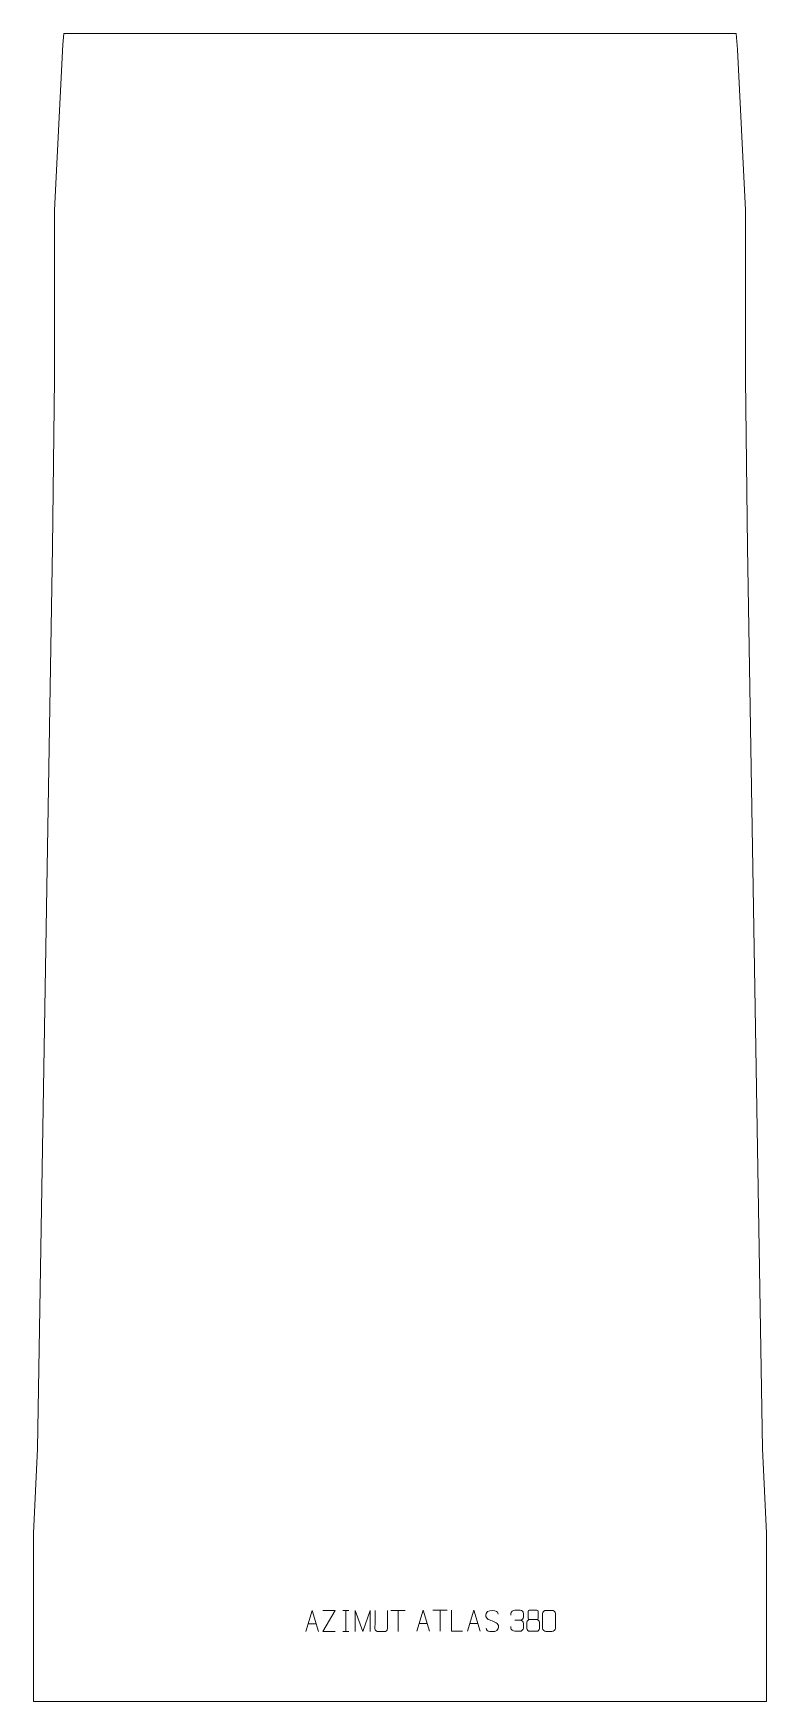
# Model space of a CAD drawing. Header units: millimetres. Extents: x -435 to 435, y -1425 to 555.
import ezdxf

# ---------------------------------------------------------------- set-up
doc = ezdxf.new("R2010")
doc.units = ezdxf.units.MM
doc.header["$MEASUREMENT"] = 0
doc.layers.add('layer 1', color=7, linetype='Continuous')

msp = doc.modelspace()

# ---------------------------------------------------------------- linework, layer by layer
at = {"layer": 'layer 1', "color": 242, "lineweight": 9}
msp.add_open_spline([(400.4502, 535.969), (400.4502, 535.969), (409.9992, 344.9992), (409.9992, 344.9992), (409.9992, 344.9992), (409.9992, 344.9992), (409.9992, 145.0005), (409.9992, 145.0005), (409.9992, 145.0005), (409.9992, 145.0005), (412.4995, -54.9999), (412.4995, -54.9999), (412.4995, -54.9999), (412.4995, -54.9999), (429.9999, -1124.9989), (429.9999, -1124.9989), (429.9999, -1124.9989), (429.9999, -1124.9989), (434.9983, -1224.998), (434.9983, -1224.998), (434.9983, -1224.998), (434.9983, -1224.998), (434.9983, -1424.9989), (434.9983, -1424.9989), (434.9983, -1424.9989), (434.9983, -1424.9989), (-434.9983, -1424.9989), (-434.9983, -1424.9989), (-434.9983, -1424.9989), (-434.9983, -1424.9989), (-434.9983, -1224.998), (-434.9983, -1224.998), (-434.9983, -1224.998), (-434.9983, -1224.998), (-430.0004, -1124.9989), (-430.0004, -1124.9989), (-430.0004, -1124.9989), (-430.0004, -1124.9989), (-412.4995, -54.9999), (-412.4995, -54.9999), (-412.4995, -54.9999), (-412.4995, -54.9999), (-409.9997, 145.0005), (-409.9997, 145.0005), (-409.9997, 145.0005), (-409.9997, 145.0005), (-409.9997, 344.9992), (-409.9997, 344.9992), (-409.9997, 344.9992), (-409.9997, 344.9992), (-400.1642, 541.6976), (-400.1642, 541.6976), (-400.1642, 541.6976), (-400.1642, 541.6976), (-398.7737, 555.0002), (-398.7737, 555.0002), (-398.7737, 555.0002), (-398.7737, 555.0002), (398.707, 555.0002), (398.707, 555.0002), (398.707, 555.0002), (398.707, 555.0002), (400.4502, 535.969), (400.4502, 535.969)], degree=3, knots=[0, 0, 0, 0, 0.058823529, 0.058823529, 0.058823529, 0.058823529, 0.117647059, 0.117647059, 0.117647059, 0.117647059, 0.176470588, 0.176470588, 0.176470588, 0.176470588, 0.235294118, 0.235294118, 0.235294118, 0.235294118, 0.294117647, 0.294117647, 0.294117647, 0.294117647, 0.352941176, 0.352941176, 0.352941176, 0.352941176, 0.411764706, 0.411764706, 0.411764706, 0.411764706, 0.470588235, 0.470588235, 0.470588235, 0.470588235, 0.529411765, 0.529411765, 0.529411765, 0.529411765, 0.588235294, 0.588235294, 0.588235294, 0.588235294, 0.647058824, 0.647058824, 0.647058824, 0.647058824, 0.705882353, 0.705882353, 0.705882353, 0.705882353, 0.764705882, 0.764705882, 0.764705882, 0.764705882, 0.823529412, 0.823529412, 0.823529412, 0.823529412, 0.882352941, 0.882352941, 0.882352941, 0.882352941, 1, 1, 1, 1], dxfattribs=at)
at = {"layer": 'layer 1', "color": 250, "lineweight": 9}
for points, knots in [([(-111.7152, -1341.8801), (-111.7152, -1341.8801), (-104.3442, -1316.9266), (-104.3442, -1316.9266), (-104.3442, -1316.9266), (-104.3442, -1316.9266), (-96.7743, -1341.8801), (-96.7743, -1341.8801)], [0, 0, 0, 0, 0.333333333, 0.333333333, 0.333333333, 0.333333333, 1, 1, 1, 1]), ([(-76.9474, -1341.8821), (-76.9474, -1341.8821), (-91.5664, -1341.8821), (-91.5664, -1341.8821), (-91.5664, -1341.8821), (-91.5664, -1341.8821), (-76.9231, -1316.9247), (-76.9231, -1316.9247), (-76.9231, -1316.9247), (-76.9231, -1316.9247), (-91.5664, -1316.9247), (-91.5664, -1316.9247)], [0, 0, 0, 0, 0.25, 0.25, 0.25, 0.25, 0.5, 0.5, 0.5, 0.5, 1, 1, 1, 1]), ([(-53.0872, -1341.8823), (-53.0872, -1341.8823), (-53.0872, -1316.9244), (-53.0872, -1316.9244), (-53.0872, -1316.9244), (-53.0872, -1316.9244), (-44.1621, -1341.8823), (-44.1621, -1341.8823), (-44.1621, -1341.8823), (-44.1621, -1341.8823), (-35.4022, -1316.9249), (-35.4022, -1316.9249), (-35.4022, -1316.9249), (-35.4022, -1316.9249), (-35.4022, -1341.8823), (-35.4022, -1341.8823)], [0, 0, 0, 0, 0.2, 0.2, 0.2, 0.2, 0.4, 0.4, 0.4, 0.4, 0.6, 0.6, 0.6, 0.6, 1, 1, 1, 1]), ([(-14.9175, -1316.9224), (-14.9179, -1322.4619), (-14.8221, -1332.6637), (-14.8217, -1338.2041), (-14.8217, -1338.2041), (-14.9615, -1340.4436), (-16.6387, -1341.8698), (-18.7864, -1341.8803), (-18.7864, -1341.8803), (-21.1183, -1341.8799), (-23.4502, -1341.8799), (-25.7817, -1341.8803), (-25.7817, -1341.8803), (-27.7067, -1341.9818), (-29.6788, -1340.1653), (-29.6676, -1338.2208), (-29.6676, -1338.2208), (-29.6673, -1332.6589), (-29.5719, -1322.4835), (-29.5723, -1316.9224)], [0, 0, 0, 0, 0.166666667, 0.166666667, 0.166666667, 0.166666667, 0.333333333, 0.333333333, 0.333333333, 0.333333333, 0.5, 0.5, 0.5, 0.5, 0.666666667, 0.666666667, 0.666666667, 0.666666667, 1, 1, 1, 1]), ([(20.0467, -1341.4937), (20.0467, -1341.4937), (27.4177, -1316.5402), (27.4177, -1316.5402), (27.4177, -1316.5402), (27.4177, -1316.5402), (34.9876, -1341.4937), (34.9876, -1341.4937)], [0, 0, 0, 0, 0.333333333, 0.333333333, 0.333333333, 0.333333333, 1, 1, 1, 1]), ([(73.9917, -1341.4938), (73.9917, -1341.4938), (61.0426, -1341.4938), (61.0426, -1341.4938), (61.0426, -1341.4938), (61.0426, -1341.4938), (61.0426, -1316.5402), (61.0426, -1316.5402)], [0, 0, 0, 0, 0.333333333, 0.333333333, 0.333333333, 0.333333333, 1, 1, 1, 1]), ([(80.0467, -1341.4937), (80.0467, -1341.4937), (87.4177, -1316.5402), (87.4177, -1316.5402), (87.4177, -1316.5402), (87.4177, -1316.5402), (94.9876, -1341.4937), (94.9876, -1341.4937)], [0, 0, 0, 0, 0.333333333, 0.333333333, 0.333333333, 0.333333333, 1, 1, 1, 1]), ([(109.3971, -1329.2961), (105.1488, -1327.8257), (100.2407, -1326.0299), (102.2458, -1320.5096), (102.2458, -1320.5096), (103.7493, -1316.3697), (108.9629, -1316.7582), (112.5665, -1317.3593), (112.5665, -1317.3593), (115.4271, -1317.8365), (116.2918, -1319.0497), (116.6024, -1321.1338)], [0, 0, 0, 0, 0.25, 0.25, 0.25, 0.25, 0.5, 0.5, 0.5, 0.5, 1, 1, 1, 1]), ([(131.6202, -1322.2259), (131.6202, -1322.2259), (131.6202, -1320.3687), (131.6202, -1320.3687), (131.6202, -1320.3687), (131.6059, -1318.6268), (134.2704, -1316.5087), (136.3295, -1316.5314), (136.3295, -1316.5314), (138.3936, -1316.5314), (140.4576, -1316.5314), (142.5213, -1316.5314), (142.5213, -1316.5314), (144.7158, -1316.5226), (146.3141, -1318.3694), (146.3585, -1320.2815), (146.3585, -1320.2815), (146.3581, -1321.7166), (146.3581, -1323.1517), (146.3585, -1324.5872), (146.3585, -1324.5872), (146.3099, -1326.2407), (144.7073, -1328.4707), (142.509, -1328.4607), (142.509, -1328.4607), (144.7127, -1328.4719), (146.3207, -1330.2751), (146.3747, -1332.3346), (146.3747, -1332.3346), (146.3743, -1334.1193), (146.3743, -1335.904), (146.3747, -1337.6891), (146.3747, -1337.6891), (146.3848, -1339.7505), (144.3299, -1341.5136), (142.509, -1341.5055), (142.509, -1341.5055), (140.4437, -1341.5052), (138.3785, -1341.5052), (136.3129, -1341.5055), (136.3129, -1341.5055), (134.1443, -1341.494), (131.6133, -1339.0938), (131.5947, -1337.632), (131.5947, -1337.632), (131.5947, -1337.632), (131.5947, -1335.7234), (131.5947, -1335.7234)], [0, 0, 0, 0, 0.076923077, 0.076923077, 0.076923077, 0.076923077, 0.153846154, 0.153846154, 0.153846154, 0.153846154, 0.230769231, 0.230769231, 0.230769231, 0.230769231, 0.307692308, 0.307692308, 0.307692308, 0.307692308, 0.384615385, 0.384615385, 0.384615385, 0.384615385, 0.461538462, 0.461538462, 0.461538462, 0.461538462, 0.538461538, 0.538461538, 0.538461538, 0.538461538, 0.615384615, 0.615384615, 0.615384615, 0.615384615, 0.692307692, 0.692307692, 0.692307692, 0.692307692, 0.769230769, 0.769230769, 0.769230769, 0.769230769, 0.846153846, 0.846153846, 0.846153846, 0.846153846, 1, 1, 1, 1]), ([(151.9699, -1318.0063), (151.9699, -1320.2193), (151.9699, -1323.9016), (151.9699, -1326.1149), (151.9699, -1326.1149), (151.9849, -1326.6223), (152.7923, -1327.5537), (153.4924, -1327.5525), (153.4924, -1327.5525), (156.4623, -1327.5523), (159.4325, -1327.6372), (162.4029, -1327.6375), (162.4029, -1327.6375), (163.2, -1327.6333), (163.9207, -1326.843), (163.9181, -1326.1223), (163.9181, -1326.1223), (163.9178, -1323.9063), (163.9178, -1320.2216), (163.9181, -1318.0063), (163.9181, -1318.0063), (163.8996, -1317.2955), (163.2882, -1316.5351), (162.4543, -1316.5425), (162.4543, -1316.5425), (159.4372, -1316.5428), (156.4203, -1316.5428), (153.4037, -1316.5425), (153.4037, -1316.5425), (152.7773, -1316.5349), (151.9532, -1317.2459), (151.9699, -1318.0063)], [0, 0, 0, 0, 0.111111111, 0.111111111, 0.111111111, 0.111111111, 0.222222222, 0.222222222, 0.222222222, 0.222222222, 0.333333333, 0.333333333, 0.333333333, 0.333333333, 0.444444444, 0.444444444, 0.444444444, 0.444444444, 0.555555556, 0.555555556, 0.555555556, 0.555555556, 0.666666667, 0.666666667, 0.666666667, 0.666666667, 0.777777778, 0.777777778, 0.777777778, 0.777777778, 1, 1, 1, 1]), ([(173.2215, -1316.7198), (175.5876, -1316.7198), (177.9541, -1316.7198), (180.3206, -1316.7198), (180.3206, -1316.7198), (182.3011, -1316.6842), (184.3271, -1318.1785), (184.3542, -1320.6206), (184.3542, -1320.6206), (184.3538, -1326.378), (184.3538, -1332.1358), (184.3542, -1337.894), (184.3542, -1337.894), (184.2121, -1340.2216), (182.5057, -1341.7039), (180.3206, -1341.7147), (180.3206, -1341.7147), (177.9482, -1341.7143), (175.5758, -1341.7143), (173.2038, -1341.7147), (173.2038, -1341.7147), (171.2453, -1341.8203), (169.2389, -1339.9324), (169.2503, -1337.9114), (169.2503, -1337.9114), (169.2507, -1332.1308), (169.2507, -1326.3505), (169.2503, -1320.5707), (169.2503, -1320.5707), (169.2546, -1318.4287), (171.0317, -1316.7062), (173.2215, -1316.7198)], [0, 0, 0, 0, 0.111111111, 0.111111111, 0.111111111, 0.111111111, 0.222222222, 0.222222222, 0.222222222, 0.222222222, 0.333333333, 0.333333333, 0.333333333, 0.333333333, 0.444444444, 0.444444444, 0.444444444, 0.444444444, 0.555555556, 0.555555556, 0.555555556, 0.555555556, 0.666666667, 0.666666667, 0.666666667, 0.666666667, 0.777777778, 0.777777778, 0.777777778, 0.777777778, 1, 1, 1, 1]), ([(109.3971, -1329.2962), (113.4157, -1330.9429), (118.4452, -1332.8312), (116.6112, -1338.1915), (116.6112, -1338.1915), (115.1514, -1342.4579), (110.2406, -1342.2012), (106.5145, -1341.6465), (106.5145, -1341.6465), (103.7645, -1341.2367), (102.5436, -1340.0232), (102.1656, -1337.911)], [0, 0, 0, 0, 0.25, 0.25, 0.25, 0.25, 0.5, 0.5, 0.5, 0.5, 1, 1, 1, 1]), ([(150.5111, -1330.5245), (150.5111, -1333.6953), (150.5111, -1335.3974), (150.5111, -1338.5688), (150.5111, -1338.5688), (150.5026, -1339.7907), (152.2005, -1341.4834), (153.4531, -1341.4919), (153.4531, -1341.4919), (156.4362, -1341.4916), (159.4195, -1341.4916), (162.4029, -1341.4919), (162.4029, -1341.4919), (163.7262, -1341.4802), (165.3466, -1339.8586), (165.3355, -1338.5594), (165.3355, -1338.5594), (165.3352, -1335.3912), (165.3352, -1333.6924), (165.3355, -1330.5245), (165.3355, -1330.5245), (165.2658, -1329.1441), (163.688, -1327.5655), (162.3826, -1327.5716), (162.3826, -1327.5716), (159.406, -1327.5719), (156.4294, -1327.5719), (153.4531, -1327.5716), (153.4531, -1327.5716), (152.3736, -1327.5652), (150.5273, -1329.1441), (150.5111, -1330.5245)], [0, 0, 0, 0, 0.111111111, 0.111111111, 0.111111111, 0.111111111, 0.222222222, 0.222222222, 0.222222222, 0.222222222, 0.333333333, 0.333333333, 0.333333333, 0.333333333, 0.444444444, 0.444444444, 0.444444444, 0.444444444, 0.555555556, 0.555555556, 0.555555556, 0.555555556, 0.666666667, 0.666666667, 0.666666667, 0.666666667, 0.777777778, 0.777777778, 0.777777778, 0.777777778, 1, 1, 1, 1])]:
    msp.add_open_spline(points, degree=3, knots=knots, dxfattribs=at)
for points in [[(-67.8288, -1316.9266), (-67.8288, -1316.9266), (-60.6607, -1316.9266), (-60.6607, -1316.9266)], [(-64.2448, -1316.9266), (-64.2448, -1316.9266), (-64.2448, -1341.8801), (-64.2448, -1341.8801)], [(-10.7383, -1316.9501), (-10.7383, -1316.9501), (6.2489, -1316.9501), (6.2489, -1316.9501)], [(-2.2445, -1341.8801), (-2.2445, -1341.8801), (-2.2445, -1316.9266), (-2.2445, -1316.9266)], [(39.0236, -1316.5637), (39.0236, -1316.5637), (56.0108, -1316.5637), (56.0108, -1316.5637)], [(47.5174, -1341.4937), (47.5174, -1341.4937), (47.5174, -1316.5402), (47.5174, -1316.5402)], [(-108.9926, -1332.6307), (-108.9926, -1332.6307), (-99.4969, -1332.6307), (-99.4969, -1332.6307)], [(-67.8288, -1341.8801), (-67.8288, -1341.8801), (-60.6607, -1341.8801), (-60.6607, -1341.8801)], [(22.7693, -1332.2443), (22.7693, -1332.2443), (32.265, -1332.2443), (32.265, -1332.2443)], [(82.7693, -1332.2443), (82.7693, -1332.2443), (92.265, -1332.2443), (92.265, -1332.2443)], [(136.3299, -1328.4711), (136.3299, -1328.4711), (142.5263, -1328.4711), (142.5263, -1328.4711)]]:
    msp.add_open_spline(points, degree=3, dxfattribs=at)

doc.saveas('drawing.dxf')
